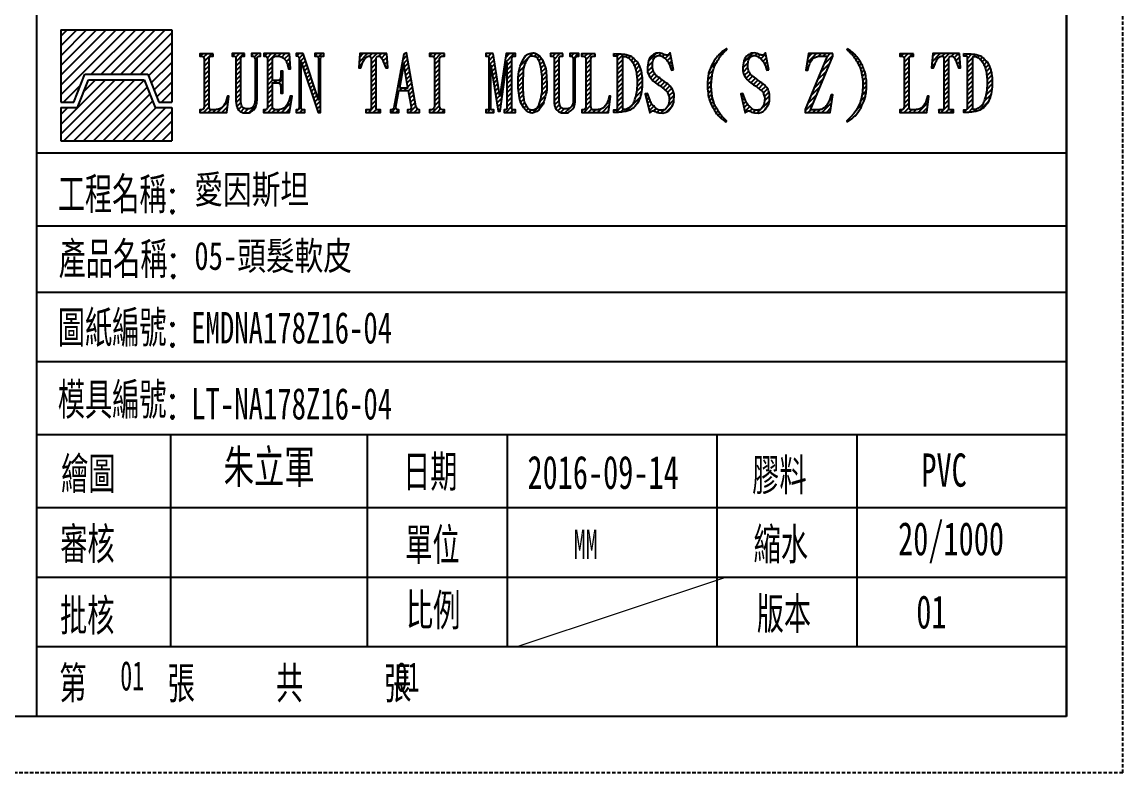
# Model space of a CAD drawing. Header units: inches. Extents: x 143011 to 144494, y -46023 to -44974.
# Drawn here: x 144185.1 to 144494.4, y -46022.8 to -45812 of the extents above; entities that cross this region are included whole.
import ezdxf

# ---------------------------------------------------------------- set-up
doc = ezdxf.new("R2010")
doc.units = ezdxf.units.IN
doc.header["$LTSCALE"] = 2
doc.header["$MEASUREMENT"] = 0
doc.linetypes.add('DASHED', pattern=[0.75, 0.5, -0.25])
doc.layers.get('0').update_dxf_attribs({"linetype": 'CONTINUOUS'})
doc.layers.add('A', color=7, linetype='CONTINUOUS')
doc.layers.add('tg', color=7, linetype='CONTINUOUS')
doc.layers.add('dim', color=3, linetype='CONTINUOUS', lineweight=15)
doc.styles.add('ROMANC', font='romanc', dxfattribs={"width": 0.6, "height": 1})
doc.styles.add('ROMANS', font='ROMANS.shx', dxfattribs={"height": 5, "bigfont": 'chineset.shx'})
doc.styles.get("Standard").update_dxf_attribs({"font": 'txt.shx', "width": 0.67})

# ---------------------------------------------------------------- blocks, each defined once
blk = doc.blocks.new('*X1')
at = {"color": 0}
for p, q in [((-246.878, -247.762), (-241.98, -242.864)), ((-246.878, -246.878), (-242.864, -242.864)), ((-246.596, -248.364), (-241.096, -242.864)), ((-245.713, -248.364), (-240.213, -242.864)), ((-244.829, -248.364), (-239.364, -242.899)), ((-244.798, -243.914), (-243.748, -242.864)), ((-243.945, -248.364), (-239.111, -243.531)), ((-243.061, -248.364), (-238.859, -244.162)), ((-242.177, -248.364), (-238.606, -244.793)), ((-246.878, -245.994), (-246.248, -245.364)), ((-241.293, -248.364), (-238.293, -245.364)), ((-240.409, -248.364), (-237.409, -245.364)), ((-239.525, -248.364), (-236.878, -245.717)), ((-238.641, -248.364), (-236.878, -246.6)), ((-237.758, -248.364), (-236.878, -247.484))]:
    blk.add_line(p, q, dxfattribs=at)
blk = doc.blocks.new('*X0')
at = {"color": 0}
for p, q in [((-246.878, -244.226), (-241.016, -238.364)), ((-246.878, -243.342), (-241.9, -238.364)), ((-246.878, -242.458), (-242.784, -238.364)), ((-246.878, -241.574), (-243.668, -238.364)), ((-246.878, -240.691), (-244.551, -238.364)), ((-246.878, -239.807), (-245.435, -238.364)), ((-246.878, -238.923), (-246.319, -238.364)), ((-244.132, -242.364), (-240.132, -238.364)), ((-243.248, -242.364), (-239.248, -238.364)), ((-242.364, -242.364), (-238.364, -238.364)), ((-241.48, -242.364), (-237.48, -238.364)), ((-240.596, -242.364), (-236.878, -238.646)), ((-239.713, -242.364), (-236.878, -239.529)), ((-238.979, -242.515), (-236.878, -240.413)), ((-238.727, -243.146), (-236.878, -241.297)), ((-238.474, -243.777), (-236.878, -242.181)), ((-246.632, -244.864), (-245.106, -243.338)), ((-238.221, -244.409), (-236.878, -243.065)), ((-245.748, -244.864), (-245.695, -244.811)), ((-237.793, -244.864), (-236.878, -243.949)), ((-236.909, -244.864), (-236.878, -244.833))]:
    blk.add_line(p, q, dxfattribs=at)
blk = doc.blocks.new('20051210.083501')
at = {"layer": 'A'}
for p, q in [((0, 0), (0, -12.46)), ((0, 0), (19.17, 0)), ((19.17, 0), (19.17, -12.46)), ((2.23, -12.46), (4.14, -7.67)), ((2.87, -13.42), (4.79, -8.62)), ((4.14, -7.67), (15.02, -7.67)), ((4.79, -8.62), (14.37, -8.62)), ((14.37, -8.62), (16.29, -13.42)), ((15.02, -7.67), (16.94, -12.46)), ((0, -12.46), (2.23, -12.46)), ((16.94, -12.46), (19.17, -12.46)), ((0, -13.42), (2.87, -13.42)), ((0, -13.42), (0, -19.17)), ((16.29, -13.42), (19.17, -13.42)), ((19.17, -13.42), (19.17, -19.17)), ((0, -19.17), (19.17, -19.17))]:
    blk.add_line(p, q, dxfattribs=at)
at = {"layer": 'A', "xscale": 1.916639999999461, "yscale": 1.916639999999916, "zscale": 1.91664}
for name in ['*X0', '*X1']:
    blk.add_blockref(name, (473.18, 456.86), dxfattribs=at)

msp = doc.modelspace()

# ---------------------------------------------------------------- hatches: boundary and pattern name
h = msp.add_hatch()
h.set_pattern_fill('ANSI31', color=256, scale=0.286471, style=0)
h.set_pattern_definition([(45, (190447.2824, -44170.4747), (-0.643145513, 0.643145513), [])])
h.paths.add_polyline_path([(144449.627, -45837.365), (144449.627, -45836.665), (144450.184, -45836.665, 0.2937019), (144450.616, -45836.387, 0), (144450.616, -45836.387, 0.0611975), (144450.678, -45836.191), (144450.678, -45821.998, 0), (144450.678, -45821.998, 0.1750245), (144450.544, -45821.627, 0.31305), (144450.359, -45821.576), (144449.638, -45821.576), (144449.638, -45820.866), (144450.256, -45820.886, -0.0064973), (144451.605, -45820.948, -0.0499872), (144453.665, -45821.277, -0.1195021), (144454.901, -45821.947, -0.0255552), (144456.168, -45823.214), (144456.734, -45824.192), (144457.208, -45825.49, -0.0652171), (144457.424, -45826.458), (144457.61, -45827.632), (144457.651, -45828.775, -0.0544958), (144457.445, -45831.598, 0), (144457.445, -45831.598, -0.0507965), (144456.806, -45833.791, -0.0994446), (144455.55, -45835.697, 0), (144455.55, -45835.697, -0.0820892), (144454.139, -45836.716, -0.0742962), (144452.995, -45837.087, -0.0098365), (144451.45, -45837.314, -0.0414633), (144450.256, -45837.365)])
h.paths.add_polyline_path([(144452.086, -45822.111), (144452.086, -45836.094, 0.1084649), (144452.161, -45836.434, 0), (144452.161, -45836.434, 0.3983232), (144452.285, -45836.484), (144452.558, -45836.475, 0.0763618), (144453.321, -45836.334, 0), (144453.321, -45836.334, 0.089624), (144454.348, -45835.754, 0), (144454.348, -45835.754, 0.0989952), (144455.16, -45834.752, 0.0470821), (144455.69, -45833.459, 0), (144455.69, -45833.459, 0.0375978), (144456.113, -45831.57, 0), (144456.113, -45831.57, 0.0259589), (144456.262, -45829.971, 0), (144456.262, -45829.971, 0.0205474), (144456.262, -45828.016, 0.0331816), (144456.08, -45826.326, 0), (144456.08, -45826.326, 0.0397704), (144455.715, -45824.917, 0), (144455.715, -45824.917, 0.0390929), (144455.21, -45823.757, 0), (144455.21, -45823.757, 0.0785078), (144454.323, -45822.581, 0), (144454.323, -45822.581, 0.0940735), (144453.263, -45821.885, 0), (144453.263, -45821.885, 0.1004309), (144452.542, -45821.744, 0), (144452.542, -45821.744, 0.0772307), (144452.185, -45821.802), (144452.111, -45821.926)], flags=16)
h.paths.add_polyline_path([(144431.69, -45820.894), (144431.69, -45821.589), (144432.194, -45821.589, -0.4471104), (144432.89, -45822.367), (144432.89, -45835.84, -0.3629609), (144432.194, -45836.672), (144431.717, -45836.672), (144431.717, -45837.368), (144439.272, -45837.368), (144439.817, -45832.826), (144439.463, -45832.826), (144439.19, -45833.795), (144439.19, -45833.795, -0.1151305), (144438.017, -45835.922, -0.1470783), (144437.254, -45836.386, -0.0200187), (144436.122, -45836.631, -0.0920225), (144434.758, -45836.618), (144434.444, -45836.345), (144434.281, -45835.622), (144434.281, -45833.971), (144434.281, -45822.318, -0.1486596), (144434.442, -45821.786, -0.2444346), (144434.827, -45821.575), (144435.487, -45821.575), (144435.487, -45820.894)])
h.paths.add_polyline_path([(144416.83, -45839.754), (144416.973, -45839.998), (144417.244, -45839.829), (144418.171, -45839.192, 0.0700903), (144418.652, -45838.752), (144419.201, -45838.251), (144419.905, -45837.411), (144420.46, -45836.605, 0.0489267), (144420.88, -45835.847, -0.0112917), (144421.564, -45834.357), (144421.835, -45833.544, 0.0452148), (144422.14, -45832.251, 0.0194511), (144422.336, -45830.334, 0.0381497), (144422.316, -45828.777, 0.0187929), (144422.106, -45827.131, 0), (144422.106, -45827.131, 0.0471864), (144421.618, -45825.289, 0.0282667), (144421.016, -45823.901, 0), (144421.016, -45823.901, 0.0441271), (144420.135, -45822.479, 0.0213392), (144419.045, -45821.144, 0.0597799), (144417.826, -45820.068, 0.0000522), (144416.977, -45819.482), (144416.833, -45819.742), (144417.072, -45819.961, -0.0146115), (144417.709, -45820.581, -0.0089534), (144418.26, -45821.171, 0), (144418.26, -45821.171, -0.0238855), (144418.784, -45821.812, 0), (144418.784, -45821.812, -0.0123206), (144419.347, -45822.612, -0.0281505), (144419.937, -45823.613, -0.0165965), (144420.512, -45824.825, -0.0665241), (144420.923, -45826.273, 0.0184753), (144421.09, -45827.185, 0), (144421.09, -45827.185, -0.0507901), (144421.168, -45827.849), (144421.253, -45828.648), (144421.253, -45828.648, -0.0444565), (144421.28, -45830.226, -0.0008859), (144421.165, -45831.79, -0.0557862), (144420.819, -45833.619, 0.0089738), (144420.548, -45834.56), (144420.169, -45835.434), (144419.316, -45836.89), (144418.781, -45837.655), (144417.846, -45838.752)])
h.paths.add_polyline_path([(144440.58, -45824.895), (144440.934, -45820.877), (144448.468, -45820.877), (144448.765, -45824.884), (144448.206, -45824.884), (144447.486, -45823.046, 0.0956872), (144446.916, -45822.03, 0.0984077), (144446.413, -45821.63, 0.2621702), (144445.797, -45821.653, 0), (144445.797, -45821.653, 0.2609355), (144445.477, -45822.224, 0), (144445.477, -45822.224), (144445.477, -45836.049, 0), (144445.477, -45836.049, 0.1320932), (144445.546, -45836.437, 0.2912007), (144445.922, -45836.676), (144446.733, -45836.676), (144446.733, -45837.373), (144442.6, -45837.373), (144442.6, -45836.676), (144443.377, -45836.676, 0.1278797), (144443.902, -45836.517, 0.2609355), (144444.062, -45836.231), (144444.062, -45822.292), (144444.004, -45821.904), (144443.788, -45821.676), (144443.536, -45821.596, 0.2119014), (144443.297, -45821.562, 0.1524638), (144442.475, -45822.098, 0.0886389), (144441.561, -45823.719), (144441.15, -45824.895)])
h.paths.add_polyline_path([(144405.108, -45836.555), (144405.108, -45837.356), (144412.159, -45837.356), (144412.868, -45832.468), (144412.371, -45832.468), (144411.92, -45833.922, -0.078387), (144411.358, -45835.064, -0.0405768), (144410.576, -45836.003), (144410.079, -45836.297, -0.1243815), (144409.02, -45836.61, 0.0324642), (144408.496, -45836.665), (144406.636, -45836.665), (144412.859, -45821.57), (144412.859, -45820.852), (144405.992, -45820.852), (144405.311, -45825.5), (144405.799, -45825.5), (144406.13, -45824.405, -0.0647548), (144406.839, -45822.831, -0.1575087), (144407.962, -45821.874, -0.0914417), (144409.25, -45821.597, 0.0106211), (144409.803, -45821.57), (144411.312, -45821.57)])
h.paths.add_polyline_path([(144377.654, -45829.465, 0.0315123), (144377.818, -45832.009, 0), (144377.818, -45832.009, 0.0402062), (144378.228, -45833.956, 0.0623728), (144379.014, -45835.751, -0.0031537), (144379.882, -45837.228, 0.0650154), (144380.656, -45838.237, 0), (144380.656, -45838.237, 0.0004545), (144381.294, -45838.875, 0.066774), (144382.5, -45839.794, 0), (144382.5, -45839.794, -0.0041036), (144382.83, -45839.986), (144382.968, -45839.746), (144382.681, -45839.465), (144381.953, -45838.705, -0.043122), (144381.097, -45837.642, 0), (144381.097, -45837.642, -0.0144025), (144380.38, -45836.505, 0), (144380.38, -45836.505, -0.0174648), (144379.673, -45835.208, -0.0539346), (144379.402, -45834.48, 0), (144379.402, -45834.48, 0.031882), (144379.237, -45833.97), (144379.019, -45832.992), (144379.019, -45832.992, -0.0371427), (144378.844, -45831.791, 0.0047038), (144378.738, -45830.468, -0.0465851), (144378.743, -45828.97, -0.0007597), (144378.881, -45827.567, -0.0351514), (144379.158, -45825.956, 0), (144379.158, -45825.956, -0.0239146), (144379.54, -45824.665, -0.0614674), (144380.173, -45823.384, 0), (144380.173, -45823.384, 0.0140719), (144380.842, -45822.3, -0.068346), (144381.815, -45821.052, 0), (144381.815, -45821.052, 0.0243719), (144382.383, -45820.44, -0.0490829), (144382.989, -45819.851, 0), (144382.989, -45819.851, 0.0301326), (144383.11, -45819.742), (144382.968, -45819.479), (144382.469, -45819.813, 0.0494384), (144381.195, -45820.864, 0), (144381.195, -45820.864, 0.0177696), (144380.242, -45821.893, 0.042056), (144379.539, -45822.863, 0.0470099), (144378.205, -45825.63, 0.0754491), (144377.888, -45827.154), (144377.771, -45827.916, 0.0385372), (144377.654, -45829.465)])
h.paths.add_polyline_path([(144386.994, -45832.141), (144388.253, -45837.527), (144388.516, -45837.265, -0.1357493), (144389.04, -45836.968, 0), (144389.04, -45836.968, -0.2278345), (144389.722, -45837.108, 0.135743), (144390.422, -45837.388, 0), (144390.422, -45837.388, -0.0672556), (144390.912, -45837.51), (144391.943, -45837.545), (144392.608, -45837.405, 0.1526658), (144393.482, -45836.915, 0.0586811), (144394.706, -45835.272, 0), (144394.706, -45835.272, 0.1413241), (144395.056, -45833.855), (144395.109, -45832.823), (144395.109, -45832.823, 0.0934362), (144394.951, -45831.669, 0), (144394.951, -45831.669, 0.0736867), (144394.287, -45830.358, 0), (144394.287, -45830.358, 0.101128), (144392.888, -45829.046, -0.036431), (144391.698, -45828.189, 0.0378749), (144390.404, -45827.262, 0), (144390.404, -45827.262, -0.105904), (144389.775, -45826.668, -0.0243212), (144389.32, -45825.933, -0.0885428), (144389.075, -45825.216, -0.0445383), (144389.005, -45824.115, 0), (144389.005, -45824.115, -0.0555732), (144389.198, -45822.716, -0.153171), (144389.757, -45821.806, 0), (144389.757, -45821.806, -0.1349704), (144390.597, -45821.404, 0), (144390.597, -45821.404, -0.1850459), (144391.611, -45821.596, 0.0194675), (144392.415, -45822.051), (144393.028, -45822.716, -0.0923633), (144393.675, -45823.747, 0), (144393.675, -45823.747, -0.0080312), (144394.339, -45825.514), (144394.899, -45825.391), (144393.937, -45820.687), (144393.692, -45820.984, -0.2747762), (144392.818, -45821.299, -0.0854284), (144392.031, -45821.002, 0.1752427), (144390.439, -45820.705, 0), (144390.439, -45820.705, 0.1106125), (144389.005, -45821.282, 0), (144389.005, -45821.282, 0.1819994), (144387.886, -45822.89, 0.0535258), (144387.571, -45825.111, 0.1300031), (144387.991, -45826.948, 0), (144387.991, -45826.948, 0.0775644), (144389.145, -45828.504, 0), (144389.145, -45828.504, 0.0682662), (144390.597, -45829.588, -0.0563125), (144391.926, -45830.532, 0.0033658), (144392.975, -45831.459, 0), (144392.975, -45831.459, -0.1932925), (144393.395, -45832.281), (144393.605, -45832.771, -0.1577109), (144393.71, -45833.908), (144393.622, -45834.904), (144393.29, -45835.639), (144392.73, -45836.391, -0.2441194), (144392.118, -45836.688), (144391.768, -45836.793), (144391.261, -45836.758, -0.1667011), (144390.142, -45836.286, -0.0146364), (144389.128, -45835.324, 0), (144389.128, -45835.324, -0.1187079), (144388.341, -45834.03), (144387.606, -45832.036)])
h.paths.add_polyline_path([(144351.331, -45836.665), (144351.331, -45837.365), (144351.959, -45837.365, 0.0414633), (144353.154, -45837.314, 0.0098365), (144354.699, -45837.087, 0.0742962), (144355.842, -45836.716, 0.0820892), (144357.253, -45835.697, 0.0994446), (144358.51, -45833.791, 0.0507965), (144359.149, -45831.598, 0.0544958), (144359.355, -45828.775), (144359.313, -45827.632), (144359.128, -45826.458, 0.0652171), (144358.912, -45825.49), (144358.438, -45824.192), (144357.871, -45823.214, 0.0255552), (144356.604, -45821.947, 0.1195021), (144355.369, -45821.277, 0.0499872), (144353.309, -45820.948, 0.0064973), (144351.959, -45820.886), (144351.341, -45820.866), (144351.341, -45821.576), (144352.062, -45821.576, -0.31305), (144352.248, -45821.627, -0.1750245), (144352.382, -45821.998), (144352.382, -45836.191, -0.0611975), (144352.32, -45836.387, -0.2937019), (144351.887, -45836.665)])
h.paths.add_polyline_path([(144342.317, -45820.894), (144342.317, -45821.589), (144342.821, -45821.589, -0.4471104), (144343.517, -45822.367), (144343.517, -45835.84, -0.3629609), (144342.821, -45836.672), (144342.344, -45836.672), (144342.344, -45837.368), (144349.899, -45837.368), (144350.445, -45832.826), (144350.09, -45832.826), (144349.817, -45833.795, -0.1151305), (144348.644, -45835.922, -0.1470783), (144347.881, -45836.386, 0), (144347.881, -45836.386, -0.0200187), (144346.749, -45836.631, -0.0920225), (144345.385, -45836.618), (144345.072, -45836.345), (144344.908, -45835.622), (144344.908, -45833.971), (144344.908, -45822.318, 0), (144344.908, -45822.318, -0.1486596), (144345.07, -45821.786, -0.2444346), (144345.455, -45821.575), (144346.115, -45821.575), (144346.115, -45820.894)])
h.paths.add_polyline_path([(144353.79, -45822.111), (144353.79, -45836.094, 0.1084649), (144353.864, -45836.434, 0.3983232), (144353.989, -45836.484), (144354.262, -45836.475, 0.0763618), (144355.024, -45836.334, 0), (144355.024, -45836.334, 0.089624), (144356.052, -45835.754, 0), (144356.052, -45835.754, 0.0989952), (144356.863, -45834.752, 0.0470821), (144357.394, -45833.459, 0.0375978), (144357.816, -45831.57, 0), (144357.816, -45831.57, 0.0259589), (144357.965, -45829.971, 0), (144357.965, -45829.971, 0.0205474), (144357.965, -45828.016, 0.0331816), (144357.783, -45826.326, 0), (144357.783, -45826.326, 0.0397704), (144357.419, -45824.917, 0), (144357.419, -45824.917, 0.0390929), (144356.913, -45823.757, 0.0785078), (144356.027, -45822.581, 0.0940735), (144354.966, -45821.885, 0.1004309), (144354.245, -45821.744, 0), (144354.245, -45821.744, 0.0772307), (144353.889, -45821.802), (144353.815, -45821.926)], flags=16)
h.paths.add_polyline_path([(144324.446, -45829.753), (144324.518, -45830.525), (144324.663, -45831.876), (144324.88, -45833.251), (144324.88, -45833.251, 0.1114199), (144325.507, -45835.157, 0.0496859), (144326.834, -45836.943, 0.186465), (144327.944, -45837.498), (144328.451, -45837.546, 0.0375207), (144329.464, -45837.256, 0.1534797), (144330.526, -45836.436), (144331.467, -45835.085, 0.0128615), (144332.287, -45832.262, 0.0754903), (144332.552, -45829.777, 0.0019683), (144332.383, -45826.279, 0), (144332.383, -45826.279, 0.0822677), (144331.901, -45824.083), (144331.322, -45822.635), (144330.55, -45821.55), (144329.585, -45820.898, 0.2029711), (144328.692, -45820.681, 0.019715), (144327.51, -45820.922, 0), (144327.51, -45820.922, 0.1971419), (144326.352, -45821.767, 0.0532198), (144325.097, -45824.397, 0), (144325.097, -45824.397, 0.0768728), (144324.518, -45827.485)])
h.paths.add_polyline_path([(144315.38, -45837.365), (144315.38, -45836.669), (144315.797, -45836.669, 0.2763778), (144316.133, -45836.476, 0.1282881), (144316.245, -45836.047), (144316.245, -45822.189, -0.0488454), (144316.226, -45821.928, 0.2004412), (144316.152, -45821.735, 0.2042261), (144315.772, -45821.574), (144315.387, -45821.574), (144315.387, -45820.871), (144317.476, -45820.871), (144319.367, -45832.816), (144321.109, -45820.862), (144323.708, -45820.862), (144323.708, -45821.558), (144323.111, -45821.558, 0.2754595), (144322.726, -45822.205), (144322.726, -45836.087, 0.1661539), (144322.8, -45836.485, 0.2703491), (144323.099, -45836.659), (144323.696, -45836.659), (144323.696, -45837.356), (144320.549, -45837.356), (144320.549, -45836.659), (144320.76, -45836.659), (144320.947, -45836.647), (144321.146, -45836.585, 0.1813346), (144321.333, -45836.087), (144321.333, -45823.349), (144319.454, -45837.008), (144318.882, -45837.008), (144316.786, -45824.142), (144316.786, -45836.034, -0.0731766), (144316.805, -45836.252, 0.1778629), (144316.879, -45836.501, 0.236068), (144317.228, -45836.675), (144317.613, -45836.675), (144317.613, -45837.365)])
h.paths.add_polyline_path([(144325.861, -45828.663, 0.0107728), (144325.923, -45831.099, 0), (144325.923, -45831.099, 0.0226526), (144326.168, -45833.761, 0.0660072), (144326.496, -45834.949, 0), (144326.496, -45834.949, 0.0545447), (144327.172, -45836.157, 0), (144327.172, -45836.157, 0.2164164), (144328.196, -45836.751, 0), (144328.196, -45836.751, 0.1433054), (144329.179, -45836.567, 0), (144329.179, -45836.567, 0.1933289), (144330.182, -45835.42, 0), (144330.182, -45835.42, 0.0342724), (144330.858, -45832.963, 0), (144330.858, -45832.963, 0.0520414), (144331.165, -45829.768), (144331.144, -45827.25), (144330.796, -45824.588), (144330.346, -45822.991, -0.0180621), (144329.793, -45822.028, 0.2109706), (144329.301, -45821.639, 0), (144329.301, -45821.639, 0.0423726), (144328.462, -45821.496, 0.2013091), (144327.766, -45821.721, 0.0679648), (144327.131, -45822.438, 0.0561857), (144326.496, -45823.666, 0), (144326.496, -45823.666, 0.0807476), (144325.964, -45826.246), (144325.861, -45828.663)], flags=16)
h.paths.add_polyline_path([(144333.536, -45820.872), (144333.536, -45821.581), (144333.996, -45821.581, -0.4453624), (144334.588, -45822.238, 0), (144334.588, -45822.238), (144334.588, -45834.225, 0.1272962), (144335.179, -45836.511, 0.0960143), (144335.369, -45836.738, -0.0247325), (144335.793, -45837.117), (144336.407, -45837.402, 0.1076234), (144336.896, -45837.512), (144337.802, -45837.526, 0.1445312), (144338.854, -45837.234, 0.0767167), (144339.803, -45836.416, 0.1475227), (144340.38, -45835.101, 0), (144340.38, -45835.101, -0.0034333), (144340.526, -45833.962), (144340.526, -45822.282, -0.3258682), (144341.038, -45821.581), (144341.505, -45821.581), (144341.505, -45820.879), (144338.985, -45820.879), (144338.985, -45821.581), (144339.38, -45821.581, -0.2211811), (144339.694, -45821.727, 0), (144339.694, -45821.727, -0.1386424), (144339.935, -45822.26, 0), (144339.935, -45822.26, -0.0291948), (144339.964, -45822.581), (144339.964, -45833.903, -0.096528), (144339.686, -45835.328, -0.1769594), (144338.927, -45836.168, 0), (144338.927, -45836.168, -0.0838676), (144338.35, -45836.358, -0.0420431), (144337.583, -45836.409, -0.1259814), (144336.918, -45836.226, 0), (144336.918, -45836.226, -0.0862317), (144336.37, -45835.773, 0), (144336.37, -45835.773, -0.130353), (144336.18, -45835.379), (144336.056, -45834.992), (144335.983, -45834.247), (144335.983, -45822.165, -0.403205), (144336.553, -45821.573), (144337.042, -45821.573), (144337.042, -45820.872)])
h.paths.add_polyline_path([(144288.626, -45836.631), (144288.626, -45837.369), (144291.02, -45837.369), (144291.02, -45836.667), (144290.804, -45836.667, -0.2793781), (144290.21, -45836.307, 0), (144290.21, -45836.307, -0.1828166), (144290.156, -45835.857, 0), (144290.156, -45835.857), (144290.984, -45831.197), (144293.629, -45831.197), (144294.403, -45835.857, -0.117222), (144294.367, -45836.379), (144294.187, -45836.577), (144293.719, -45836.649), (144293.431, -45836.649), (144293.431, -45837.369), (144296.778, -45837.369), (144296.778, -45836.631), (144296.616, -45836.631, -0.3099246), (144295.986, -45836.199, 0.0340023), (144295.734, -45835.659), (144293.125, -45820.67), (144292.351, -45821.071), (144289.562, -45836.127, -0.1981024), (144289.364, -45836.433, 0), (144289.364, -45836.433, -0.0880206), (144288.932, -45836.631)])
h.paths.add_polyline_path([(144291.121, -45830.468), (144292.34, -45823.704), (144293.514, -45830.468)], flags=16)
h.paths.add_polyline_path([(144299.603, -45820.883), (144299.603, -45821.58), (144300.005, -45821.58, -0.1151205), (144300.809, -45821.768), (144300.916, -45821.969), (144300.997, -45822.371), (144300.997, -45835.65, -0.165023), (144300.742, -45836.4, -0.196744), (144300.421, -45836.588, 0.0151159), (144299.952, -45836.668), (144299.603, -45836.668), (144299.603, -45837.378), (144303.811, -45837.378), (144303.811, -45836.655), (144303.436, -45836.655, -0.1510207), (144302.699, -45836.427, -0.2299796), (144302.538, -45836.146), (144302.417, -45835.744, -0.1303355), (144302.404, -45835.328), (144302.404, -45822.518, -0.23248), (144302.792, -45821.727, -0.2001016), (144303.342, -45821.58), (144303.786, -45821.58), (144303.786, -45820.883)])
h.paths.add_polyline_path([(144262.121, -45820.872), (144262.121, -45821.483), (144262.231, -45821.483, -0.296966), (144262.859, -45821.893, 0), (144262.859, -45821.893, -0.1129405), (144262.963, -45822.429), (144262.963, -45835.998, 0), (144262.963, -45835.998, -0.139346), (144262.807, -45836.545, 0), (144262.807, -45836.545, -0.2178389), (144262.686, -45836.626, 0.0242396), (144262.467, -45836.672), (144262.121, -45836.672), (144262.121, -45837.364), (144264.56, -45837.364), (144264.56, -45836.666), (144263.983, -45836.666, -0.3152222), (144263.58, -45836.384, -0.090974), (144263.522, -45836.044), (144263.522, -45823.161), (144268.329, -45837.364), (144268.963, -45837.364), (144268.963, -45822.296, -0.1765617), (144269.188, -45821.679, 0), (144269.188, -45821.679, -0.2069332), (144269.35, -45821.599, 0), (144269.35, -45821.599, 0.0522334), (144269.528, -45821.57), (144269.943, -45821.57), (144269.943, -45820.878), (144267.424, -45820.878), (144267.424, -45821.564), (144267.828, -45821.564, -0.1748169), (144268.179, -45821.691, 0), (144268.179, -45821.691, -0.196301), (144268.358, -45822.025, 0.0208197), (144268.399, -45822.302), (144268.399, -45833.865), (144264.15, -45820.872)])
h.paths.add_polyline_path([(144279.705, -45824.895), (144280.059, -45820.877), (144287.594, -45820.877), (144287.89, -45824.884), (144287.331, -45824.884), (144286.612, -45823.046, 0.0956872), (144286.041, -45822.03, 0.0984077), (144285.539, -45821.63, 0.2621702), (144284.922, -45821.653, 0), (144284.922, -45821.653, 0.2609355), (144284.603, -45822.224), (144284.603, -45836.049, 0.1320932), (144284.671, -45836.437, 0), (144284.671, -45836.437, 0.2912007), (144285.048, -45836.676), (144285.858, -45836.676), (144285.858, -45837.373), (144281.726, -45837.373), (144281.726, -45836.676), (144282.502, -45836.676, 0.1278797), (144283.027, -45836.517, 0), (144283.027, -45836.517, 0.2609355), (144283.187, -45836.231), (144283.187, -45822.292), (144283.13, -45821.904), (144282.913, -45821.676), (144282.662, -45821.596, 0.2119014), (144282.422, -45821.562, 0.1524638), (144281.6, -45822.098, 0.0886389), (144280.687, -45823.719), (144280.276, -45824.895)])
h.paths.add_polyline_path([(144360.192, -45832.141), (144361.451, -45837.527), (144361.713, -45837.265, -0.1357493), (144362.238, -45836.968, 0), (144362.238, -45836.968, -0.2278345), (144362.92, -45837.108, 0.135743), (144363.619, -45837.388, -0.0672556), (144364.109, -45837.51), (144365.141, -45837.545), (144365.805, -45837.405, 0.1526658), (144366.68, -45836.915, 0.0586811), (144367.904, -45835.272, 0), (144367.904, -45835.272, 0.1413241), (144368.253, -45833.855), (144368.306, -45832.823, 0.0934362), (144368.148, -45831.669, 0.0736867), (144367.484, -45830.358, 0), (144367.484, -45830.358, 0.101128), (144366.085, -45829.046, -0.036431), (144364.896, -45828.189, 0.0378749), (144363.602, -45827.262, -0.105904), (144362.972, -45826.668, 0), (144362.972, -45826.668, -0.0243212), (144362.518, -45825.933, -0.0885428), (144362.273, -45825.216, -0.0445383), (144362.203, -45824.115, 0), (144362.203, -45824.115, -0.0555732), (144362.395, -45822.716, 0), (144362.395, -45822.716, -0.153171), (144362.955, -45821.806, 0), (144362.955, -45821.806, -0.1349704), (144363.794, -45821.404, -0.1850459), (144364.808, -45821.596, 0.0194675), (144365.613, -45822.051), (144366.225, -45822.716, -0.0923633), (144366.872, -45823.747, -0.0080312), (144367.536, -45825.514), (144368.096, -45825.391), (144367.134, -45820.687), (144366.889, -45820.984, -0.2747762), (144366.015, -45821.299, -0.0854284), (144365.228, -45821.002, 0.1752427), (144363.637, -45820.705, 0.1106125), (144362.203, -45821.282, 0), (144362.203, -45821.282, 0.1819994), (144361.084, -45822.89, 0.0535258), (144360.769, -45825.111, 0.1300031), (144361.188, -45826.948, 0), (144361.188, -45826.948, 0.0775644), (144362.343, -45828.504, 0), (144362.343, -45828.504, 0.0682662), (144363.794, -45829.588, -0.0563125), (144365.123, -45830.532, 0.0033658), (144366.172, -45831.459, 0), (144366.172, -45831.459, -0.1932925), (144366.592, -45832.281), (144366.802, -45832.771, -0.1577109), (144366.907, -45833.908), (144366.819, -45834.904), (144366.487, -45835.639), (144365.928, -45836.391, -0.2441194), (144365.316, -45836.688), (144364.966, -45836.793), (144364.459, -45836.758, -0.1667011), (144363.339, -45836.286, -0.0146364), (144362.325, -45835.324, 0), (144362.325, -45835.324, -0.1187079), (144361.538, -45834.03), (144360.804, -45832.036)])
h.paths.add_polyline_path([(144244.165, -45820.872), (144244.165, -45821.581), (144244.626, -45821.581, -0.4453624), (144245.217, -45822.238), (144245.217, -45834.225, 0.1272962), (144245.809, -45836.511, 0), (144245.809, -45836.511, 0.0960143), (144245.999, -45836.738, -0.0247325), (144246.423, -45837.117), (144247.036, -45837.402, 0.1076234), (144247.526, -45837.512), (144248.431, -45837.526), (144248.431, -45837.526, 0.1445312), (144249.483, -45837.234, 0.0767167), (144250.433, -45836.416, 0), (144250.433, -45836.416, 0.1475227), (144251.01, -45835.101, -0.0034333), (144251.156, -45833.962), (144251.156, -45822.282, -0.3258682), (144251.667, -45821.581), (144252.135, -45821.581), (144252.135, -45820.879), (144249.615, -45820.879), (144249.615, -45821.581), (144250.009, -45821.581, -0.2211811), (144250.323, -45821.727, 0), (144250.323, -45821.727, -0.1386424), (144250.564, -45822.26, 0), (144250.564, -45822.26, -0.0291948), (144250.593, -45822.581), (144250.593, -45833.903, -0.096528), (144250.316, -45835.328, -0.1769594), (144249.556, -45836.168, 0), (144249.556, -45836.168, -0.0838676), (144248.979, -45836.358, 0), (144248.979, -45836.358, -0.0420431), (144248.212, -45836.409, -0.1259814), (144247.547, -45836.226, 0), (144247.547, -45836.226, -0.0862317), (144247, -45835.773, 0), (144247, -45835.773, -0.130353), (144246.81, -45835.379), (144246.686, -45834.992), (144246.612, -45834.247), (144246.612, -45822.165, -0.403205), (144247.182, -45821.573), (144247.672, -45821.573), (144247.672, -45820.872)])
h.paths.add_polyline_path([(144235.069, -45820.894), (144235.069, -45821.589), (144235.573, -45821.589, -0.4471104), (144236.269, -45822.367, 0), (144236.269, -45822.367), (144236.269, -45835.84, -0.3629609), (144235.573, -45836.672), (144235.096, -45836.672), (144235.096, -45837.368), (144242.651, -45837.368), (144243.196, -45832.826), (144242.842, -45832.826), (144242.569, -45833.795, -0.1151305), (144241.396, -45835.922, 0), (144241.396, -45835.922, -0.1470783), (144240.633, -45836.386, -0.0200187), (144239.501, -45836.631, 0), (144239.501, -45836.631, -0.0920225), (144238.137, -45836.618), (144237.823, -45836.345), (144237.66, -45835.622), (144237.66, -45833.971), (144237.66, -45822.318, -0.1486596), (144237.821, -45821.786, -0.2444346), (144238.206, -45821.575), (144238.867, -45821.575), (144238.867, -45820.894)])
h.paths.add_polyline_path([(144252.962, -45836.669), (144252.962, -45837.363), (144260.312, -45837.363), (144261.018, -45832.814), (144260.492, -45832.814), (144260.18, -45833.928, -0.0700144), (144259.678, -45835.077, 0), (144259.678, -45835.077, -0.0973563), (144258.648, -45836.19, -0.1183441), (144257.93, -45836.489, 0.0157214), (144257.248, -45836.621, -0.1268605), (144256.062, -45836.585, 0), (144256.062, -45836.585, -0.306736), (144255.536, -45835.951, 0.0118619), (144255.476, -45835.46), (144255.476, -45829.079), (144257.08, -45829.079, -0.4453624), (144257.726, -45829.798), (144257.81, -45830.253), (144257.834, -45830.684), (144257.834, -45831.94), (144258.421, -45831.94), (144258.421, -45825.776), (144257.834, -45825.776), (144257.834, -45827.212, -0.145032), (144257.547, -45828.182, 0), (144257.547, -45828.182, -0.2828165), (144257.068, -45828.409), (144255.476, -45828.409), (144255.476, -45822.364, -0.3574663), (144256.074, -45821.634, -0.0655863), (144256.972, -45821.574, 0), (144256.972, -45821.574, -0.104851), (144258.253, -45821.933, 0), (144258.253, -45821.933, -0.1044537), (144259.079, -45822.615, 0), (144259.079, -45822.615, -0.127245), (144259.666, -45823.932), (144260.013, -45825.141), (144260.527, -45825.141), (144260.228, -45820.88), (144253.022, -45820.88), (144253.022, -45821.574), (144253.537, -45821.574, -0.3243613), (144254.016, -45821.921, 0), (144254.016, -45821.921, -0.0911807), (144254.075, -45822.364), (144254.075, -45835.699, 0), (144254.075, -45835.699, -0.0812777), (144253.968, -45836.358, 0), (144253.968, -45836.358, -0.2346711), (144253.776, -45836.549, 0.0697377), (144253.537, -45836.669)])

# ---------------------------------------------------------------- linework, layer by layer
for points in [[(144238.867, -45820.894), (144235.069, -45820.894), (144235.069, -45821.589), (144235.573, -45821.589, -0.4471104), (144236.269, -45822.367), (144236.269, -45835.84, -0.3629609), (144235.573, -45836.672), (144235.096, -45836.672), (144235.096, -45837.368), (144242.651, -45837.368), (144243.196, -45832.826), (144242.842, -45832.826), (144242.569, -45833.795, -0.1151305), (144241.396, -45835.922, -0.1470783), (144240.633, -45836.386, -0.0200187), (144239.501, -45836.631, -0.0920225), (144238.137, -45836.618), (144237.823, -45836.345), (144237.66, -45835.622), (144237.66, -45833.971), (144237.66, -45822.318, -0.1486596), (144237.821, -45821.786, -0.2444346), (144238.206, -45821.575), (144238.867, -45821.575)], [(144247.672, -45820.872), (144244.165, -45820.872), (144244.165, -45821.581), (144244.626, -45821.581, -0.4453624), (144245.217, -45822.238), (144245.217, -45834.225, 0.1272962), (144245.809, -45836.511, 0.0960143), (144245.999, -45836.738, -0.0247325), (144246.423, -45837.117), (144247.036, -45837.402, 0.1076234), (144247.526, -45837.512), (144248.431, -45837.526, 0.1445312), (144249.483, -45837.234, 0.0767167), (144250.433, -45836.416, 0.1475227), (144251.01, -45835.101, -0.0034333), (144251.156, -45833.962), (144251.156, -45822.282, -0.3258682), (144251.667, -45821.581), (144252.135, -45821.581), (144252.135, -45820.879), (144249.615, -45820.879), (144249.615, -45821.581), (144250.009, -45821.581, -0.2211811), (144250.323, -45821.727, -0.1386424), (144250.564, -45822.26, -0.0291948), (144250.593, -45822.581), (144250.593, -45833.903, -0.096528), (144250.316, -45835.328, -0.1769594), (144249.556, -45836.168, -0.0838676), (144248.979, -45836.358, -0.0420431), (144248.212, -45836.409, -0.1259814), (144247.547, -45836.226, -0.0862317), (144247, -45835.773, -0.130353), (144246.81, -45835.379), (144246.686, -45834.992), (144246.612, -45834.247), (144246.612, -45822.165, -0.403205), (144247.182, -45821.573), (144247.672, -45821.573)], [(144287.594, -45820.877), (144280.059, -45820.877), (144279.705, -45824.895), (144280.276, -45824.895), (144280.687, -45823.719, -0.0886389), (144281.6, -45822.098, -0.1524638), (144282.422, -45821.562, -0.2119014), (144282.662, -45821.596), (144282.913, -45821.676), (144283.13, -45821.904), (144283.187, -45822.292), (144283.187, -45836.231, -0.2609355), (144283.027, -45836.517, -0.1278797), (144282.502, -45836.676), (144281.726, -45836.676), (144281.726, -45837.373), (144285.858, -45837.373), (144285.858, -45836.676), (144285.048, -45836.676, -0.2912007), (144284.671, -45836.437, -0.1320932), (144284.603, -45836.049), (144284.603, -45822.224, -0.2609355), (144284.922, -45821.653, -0.2621702), (144285.539, -45821.63, -0.0984077), (144286.041, -45822.03, -0.0956872), (144286.612, -45823.046), (144287.331, -45824.884), (144287.89, -45824.884)], [(144292.351, -45821.071), (144289.562, -45836.127, -0.1981024), (144289.364, -45836.433, -0.0880206), (144288.932, -45836.631), (144288.626, -45836.631), (144288.626, -45837.369), (144291.02, -45837.369), (144291.02, -45836.667), (144290.804, -45836.667, -0.2793781), (144290.21, -45836.307, -0.1828166), (144290.156, -45835.857), (144290.984, -45831.197), (144293.629, -45831.197), (144294.403, -45835.857, -0.117222), (144294.367, -45836.379), (144294.187, -45836.577), (144293.719, -45836.649), (144293.431, -45836.649), (144293.431, -45837.369), (144296.778, -45837.369), (144296.778, -45836.631), (144296.616, -45836.631, -0.3099246), (144295.986, -45836.199, 0.0340023), (144295.734, -45835.659), (144293.125, -45820.67)], [(144303.786, -45820.883), (144299.603, -45820.883), (144299.603, -45821.58), (144300.005, -45821.58, -0.1151205), (144300.809, -45821.768), (144300.916, -45821.969), (144300.997, -45822.371), (144300.997, -45835.65, -0.165023), (144300.742, -45836.4, -0.196744), (144300.421, -45836.588, 0.0151159), (144299.952, -45836.668), (144299.603, -45836.668), (144299.603, -45837.378), (144303.811, -45837.378), (144303.811, -45836.655), (144303.436, -45836.655, -0.1510207), (144302.699, -45836.427, -0.2299796), (144302.538, -45836.146), (144302.417, -45835.744, -0.1303355), (144302.404, -45835.328), (144302.404, -45822.518, -0.23248), (144302.792, -45821.727, -0.2001016), (144303.342, -45821.58), (144303.786, -45821.58)], [(144317.476, -45820.871), (144315.387, -45820.871), (144315.387, -45821.574), (144315.772, -45821.574, -0.2042261), (144316.152, -45821.735, -0.2004412), (144316.226, -45821.928, 0.0488454), (144316.245, -45822.189), (144316.245, -45836.047, -0.1282881), (144316.133, -45836.476, -0.2763778), (144315.797, -45836.669), (144315.38, -45836.669), (144315.38, -45837.365), (144317.613, -45837.365), (144317.613, -45836.675), (144317.228, -45836.675, -0.236068), (144316.879, -45836.501, -0.1778629), (144316.805, -45836.252, 0.0731766), (144316.786, -45836.034), (144316.786, -45824.142), (144318.882, -45837.008), (144319.454, -45837.008), (144321.333, -45823.349), (144321.333, -45836.087, -0.1813346), (144321.146, -45836.585), (144320.947, -45836.647), (144320.76, -45836.659), (144320.549, -45836.659), (144320.549, -45837.356), (144323.696, -45837.356), (144323.696, -45836.659), (144323.099, -45836.659, -0.2703491), (144322.8, -45836.485, -0.1661539), (144322.726, -45836.087), (144322.726, -45822.205, -0.2754595), (144323.111, -45821.558), (144323.708, -45821.558), (144323.708, -45820.862), (144321.109, -45820.862), (144319.367, -45832.816)], [(144324.446, -45829.753), (144324.518, -45827.485, -0.0768728), (144325.097, -45824.397, -0.0532198), (144326.352, -45821.767, -0.1971419), (144327.51, -45820.922, -0.019715), (144328.692, -45820.681, -0.2029711), (144329.585, -45820.898), (144330.55, -45821.55), (144331.322, -45822.635), (144331.901, -45824.083, -0.0822677), (144332.383, -45826.279, -0.0019683), (144332.552, -45829.777, -0.0754903), (144332.287, -45832.262, -0.0128615), (144331.467, -45835.085), (144330.526, -45836.436, -0.1534797), (144329.464, -45837.256, -0.0375207), (144328.451, -45837.546), (144327.944, -45837.498, -0.186465), (144326.834, -45836.943, -0.0496859), (144325.507, -45835.157, -0.1114199), (144324.88, -45833.251), (144324.663, -45831.876), (144324.518, -45830.525)], [(144325.861, -45828.663), (144325.964, -45826.246, -0.0807476), (144326.496, -45823.666, -0.0561857), (144327.131, -45822.438, -0.0679648), (144327.766, -45821.721, -0.2013091), (144328.462, -45821.496, -0.0423726), (144329.301, -45821.639, -0.2109706), (144329.793, -45822.028, 0.0180621), (144330.346, -45822.991), (144330.796, -45824.588), (144331.144, -45827.25), (144331.165, -45829.768, -0.0520414), (144330.858, -45832.963, -0.0342724), (144330.182, -45835.42, -0.1933289), (144329.179, -45836.567, -0.1433054), (144328.196, -45836.751, -0.2164164), (144327.172, -45836.157, -0.0545447), (144326.496, -45834.949, -0.0660072), (144326.168, -45833.761, -0.0226526), (144325.923, -45831.099, -0.0107728)], [(144337.042, -45820.872), (144333.536, -45820.872), (144333.536, -45821.581), (144333.996, -45821.581, -0.4453624), (144334.588, -45822.238), (144334.588, -45834.225, 0.1272962), (144335.179, -45836.511, 0.0960143), (144335.369, -45836.738, -0.0247325), (144335.793, -45837.117), (144336.407, -45837.402, 0.1076234), (144336.896, -45837.512), (144337.802, -45837.526, 0.1445312), (144338.854, -45837.234, 0.0767167), (144339.803, -45836.416, 0.1475227), (144340.38, -45835.101, -0.0034333), (144340.526, -45833.962), (144340.526, -45822.282, -0.3258682), (144341.038, -45821.581), (144341.505, -45821.581), (144341.505, -45820.879), (144338.985, -45820.879), (144338.985, -45821.581), (144339.38, -45821.581, -0.2211811), (144339.694, -45821.727, -0.1386424), (144339.935, -45822.26, -0.0291948), (144339.964, -45822.581), (144339.964, -45833.903, -0.096528), (144339.686, -45835.328, -0.1769594), (144338.927, -45836.168, -0.0838676), (144338.35, -45836.358, -0.0420431), (144337.583, -45836.409, -0.1259814), (144336.918, -45836.226, -0.0862317), (144336.37, -45835.773, -0.130353), (144336.18, -45835.379), (144336.056, -45834.992), (144335.983, -45834.247), (144335.983, -45822.165, -0.403205), (144336.553, -45821.573), (144337.042, -45821.573)], [(144346.115, -45820.894), (144342.317, -45820.894), (144342.317, -45821.589), (144342.821, -45821.589, -0.4471104), (144343.517, -45822.367), (144343.517, -45835.84, -0.3629609), (144342.821, -45836.672), (144342.344, -45836.672), (144342.344, -45837.368), (144349.899, -45837.368), (144350.445, -45832.826), (144350.09, -45832.826), (144349.817, -45833.795, -0.1151305), (144348.644, -45835.922, -0.1470783), (144347.881, -45836.386, -0.0200187), (144346.749, -45836.631, -0.0920225), (144345.385, -45836.618), (144345.072, -45836.345), (144344.908, -45835.622), (144344.908, -45833.971), (144344.908, -45822.318, -0.1486596), (144345.07, -45821.786, -0.2444346), (144345.455, -45821.575), (144346.115, -45821.575)], [(144351.341, -45820.866), (144351.959, -45820.886, -0.0064973), (144353.309, -45820.948, -0.0499872), (144355.369, -45821.277, -0.1195021), (144356.604, -45821.947, -0.0255552), (144357.871, -45823.214), (144358.438, -45824.192), (144358.912, -45825.49, -0.0652171), (144359.128, -45826.458), (144359.313, -45827.632), (144359.355, -45828.775, -0.0544958), (144359.149, -45831.598, -0.0507965), (144358.51, -45833.791, -0.0994446), (144357.253, -45835.697, -0.0820892), (144355.842, -45836.716, -0.0742962), (144354.699, -45837.087, -0.0098365), (144353.154, -45837.314, -0.0414633), (144351.959, -45837.365), (144351.331, -45837.365), (144351.331, -45836.665), (144351.887, -45836.665, 0.2937019), (144352.32, -45836.387, 0.0611975), (144352.382, -45836.191), (144352.382, -45821.998, 0.1750245), (144352.248, -45821.627, 0.31305), (144352.062, -45821.576), (144351.341, -45821.576)], [(144353.79, -45822.111), (144353.79, -45836.094, 0.1084649), (144353.864, -45836.434, 0.3983232), (144353.989, -45836.484), (144354.262, -45836.475, 0.0763618), (144355.024, -45836.334, 0.089624), (144356.052, -45835.754, 0.0989952), (144356.863, -45834.752, 0.0470821), (144357.394, -45833.459, 0.0375978), (144357.816, -45831.57, 0.0259589), (144357.965, -45829.971, 0.0205474), (144357.965, -45828.016, 0.0331816), (144357.783, -45826.326, 0.0397704), (144357.419, -45824.917, 0.0390929), (144356.913, -45823.757, 0.0785078), (144356.027, -45822.581, 0.0940735), (144354.966, -45821.885, 0.1004309), (144354.245, -45821.744, 0.0772307), (144353.889, -45821.802), (144353.815, -45821.926)], [(144368.096, -45825.391), (144367.134, -45820.687), (144366.889, -45820.984, -0.2747762), (144366.015, -45821.299, -0.0854284), (144365.228, -45821.002, 0.1752427), (144363.637, -45820.705, 0.1106125), (144362.203, -45821.282, 0.1819994), (144361.084, -45822.89, 0.0535258), (144360.769, -45825.111, 0.1300031), (144361.188, -45826.948, 0.0775644), (144362.343, -45828.504, 0.0682662), (144363.794, -45829.588, -0.0563125), (144365.123, -45830.532, 0.0033658), (144366.172, -45831.459, -0.1932925), (144366.592, -45832.281), (144366.802, -45832.771, -0.1577109), (144366.907, -45833.908), (144366.819, -45834.904), (144366.487, -45835.639), (144365.928, -45836.391, -0.2441194), (144365.316, -45836.688), (144364.966, -45836.793), (144364.459, -45836.758, -0.1667011), (144363.339, -45836.286, -0.0146364), (144362.325, -45835.324, -0.1187079), (144361.538, -45834.03), (144360.804, -45832.036), (144360.192, -45832.141), (144361.451, -45837.527), (144361.713, -45837.265, -0.1357493), (144362.238, -45836.968, -0.2278345), (144362.92, -45837.108, 0.135743), (144363.619, -45837.388, -0.0672556), (144364.109, -45837.51), (144365.141, -45837.545), (144365.805, -45837.405, 0.1526658), (144366.68, -45836.915, 0.0586811), (144367.904, -45835.272, 0.1413241), (144368.253, -45833.855), (144368.306, -45832.823, 0.0934362), (144368.148, -45831.669, 0.0736867), (144367.484, -45830.358, 0.101128), (144366.085, -45829.046, -0.036431), (144364.896, -45828.189, 0.0378749), (144363.602, -45827.262, -0.105904), (144362.972, -45826.668, -0.0243212), (144362.518, -45825.933, -0.0885428), (144362.273, -45825.216, -0.0445383), (144362.203, -45824.115, -0.0555732), (144362.395, -45822.716, -0.1531711), (144362.955, -45821.806, -0.1349704), (144363.794, -45821.404, -0.1850459), (144364.808, -45821.596, 0.0194675), (144365.613, -45822.051), (144366.225, -45822.716, -0.0923633), (144366.872, -45823.747, -0.0080312), (144367.536, -45825.514)], [(144383.11, -45819.742), (144382.968, -45819.479), (144382.469, -45819.813, 0.0494384), (144381.195, -45820.864, 0.0177696), (144380.242, -45821.893, 0.042056), (144379.539, -45822.863, 0.0470099), (144378.205, -45825.63, 0.0754491), (144377.888, -45827.154), (144377.771, -45827.916, 0.0385372), (144377.654, -45829.465, 0.0315123), (144377.818, -45832.009, 0.0402062), (144378.228, -45833.956, 0.0623728), (144379.014, -45835.751, -0.0031537), (144379.882, -45837.228, 0.0650154), (144380.656, -45838.237, 0.0004545), (144381.294, -45838.875, 0.066774), (144382.5, -45839.794, -0.0041036), (144382.83, -45839.986), (144382.968, -45839.746), (144382.681, -45839.465), (144381.953, -45838.705, -0.043122), (144381.097, -45837.642, -0.0144025), (144380.38, -45836.505, -0.0174648), (144379.673, -45835.208, -0.0539346), (144379.402, -45834.48, 0.031882), (144379.237, -45833.97), (144379.019, -45832.992, -0.0371427), (144378.844, -45831.791, 0.0047038), (144378.738, -45830.468, -0.0465851), (144378.743, -45828.97, -0.0007597), (144378.881, -45827.567, -0.0351514), (144379.158, -45825.956, -0.0239146), (144379.54, -45824.665, -0.0614674), (144380.173, -45823.384, 0.0140719), (144380.842, -45822.3, -0.068346), (144381.815, -45821.052, 0.0243719), (144382.383, -45820.44, -0.0490829), (144382.989, -45819.851, 0.0301326)], [(144394.899, -45825.391), (144393.937, -45820.687), (144393.692, -45820.984, -0.2747762), (144392.818, -45821.299, -0.0854284), (144392.031, -45821.002, 0.1752427), (144390.439, -45820.705, 0.1106125), (144389.005, -45821.282, 0.1819994), (144387.886, -45822.89, 0.0535258), (144387.571, -45825.111, 0.1300031), (144387.991, -45826.948, 0.0775644), (144389.145, -45828.504, 0.0682662), (144390.597, -45829.588, -0.0563125), (144391.926, -45830.532, 0.0033658), (144392.975, -45831.459, -0.1932925), (144393.395, -45832.281), (144393.605, -45832.771, -0.1577109), (144393.71, -45833.908), (144393.622, -45834.904), (144393.29, -45835.639), (144392.73, -45836.391, -0.2441194), (144392.118, -45836.688), (144391.768, -45836.793), (144391.261, -45836.758, -0.1667011), (144390.142, -45836.286, -0.0146364), (144389.128, -45835.324, -0.1187079), (144388.341, -45834.03), (144387.606, -45832.036), (144386.994, -45832.141), (144388.253, -45837.527), (144388.516, -45837.265, -0.1357493), (144389.04, -45836.968, -0.2278345), (144389.722, -45837.108, 0.135743), (144390.422, -45837.388, -0.0672556), (144390.912, -45837.51), (144391.943, -45837.545), (144392.608, -45837.405, 0.1526658), (144393.482, -45836.915, 0.0586811), (144394.706, -45835.272, 0.1413241), (144395.056, -45833.855), (144395.109, -45832.823, 0.0934362), (144394.951, -45831.669, 0.0736867), (144394.287, -45830.358, 0.101128), (144392.888, -45829.046, -0.036431), (144391.698, -45828.189, 0.0378749), (144390.404, -45827.262, -0.105904), (144389.775, -45826.668, -0.0243212), (144389.32, -45825.933, -0.0885428), (144389.075, -45825.216, -0.0445383), (144389.005, -45824.115, -0.0555732), (144389.198, -45822.716, -0.1531711), (144389.757, -45821.806, -0.1349704), (144390.597, -45821.404, -0.1850459), (144391.611, -45821.596, 0.0194675), (144392.415, -45822.051), (144393.028, -45822.716, -0.0923633), (144393.675, -45823.747, -0.0080312), (144394.339, -45825.514)], [(144412.859, -45820.852), (144405.992, -45820.852), (144405.311, -45825.5), (144405.799, -45825.5), (144406.13, -45824.405, -0.0647548), (144406.839, -45822.831, -0.1575087), (144407.962, -45821.874, -0.0914417), (144409.25, -45821.597, 0.0106211), (144409.803, -45821.57), (144411.312, -45821.57), (144405.108, -45836.555), (144405.108, -45837.356), (144412.159, -45837.356), (144412.868, -45832.468), (144412.371, -45832.468), (144411.92, -45833.922, -0.078387), (144411.358, -45835.064, -0.0405768), (144410.576, -45836.003), (144410.079, -45836.297, -0.1243815), (144409.02, -45836.61, 0.0324642), (144408.496, -45836.665), (144406.636, -45836.665), (144412.859, -45821.57)], [(144435.487, -45820.894), (144431.69, -45820.894), (144431.69, -45821.589), (144432.194, -45821.589, -0.4471104), (144432.89, -45822.367), (144432.89, -45835.84, -0.3629609), (144432.194, -45836.672), (144431.717, -45836.672), (144431.717, -45837.368), (144439.272, -45837.368), (144439.817, -45832.826), (144439.463, -45832.826), (144439.19, -45833.795, -0.1151305), (144438.017, -45835.922, -0.1470783), (144437.254, -45836.386, -0.0200187), (144436.122, -45836.631, -0.0920225), (144434.758, -45836.618), (144434.444, -45836.345), (144434.281, -45835.622), (144434.281, -45833.971), (144434.281, -45822.318, -0.1486596), (144434.442, -45821.786, -0.2444346), (144434.827, -45821.575), (144435.487, -45821.575)], [(144448.468, -45820.877), (144440.934, -45820.877), (144440.58, -45824.895), (144441.15, -45824.895), (144441.561, -45823.719, -0.0886389), (144442.475, -45822.098, -0.1524638), (144443.297, -45821.562, -0.2119014), (144443.536, -45821.596), (144443.788, -45821.676), (144444.004, -45821.904), (144444.062, -45822.292), (144444.062, -45836.231, -0.2609355), (144443.902, -45836.517, -0.1278797), (144443.377, -45836.676), (144442.6, -45836.676), (144442.6, -45837.373), (144446.733, -45837.373), (144446.733, -45836.676), (144445.922, -45836.676, -0.2912007), (144445.546, -45836.437, -0.1320932), (144445.477, -45836.049), (144445.477, -45822.224, -0.2609355), (144445.797, -45821.653, -0.2621702), (144446.413, -45821.63, -0.0984077), (144446.916, -45822.03, -0.0956872), (144447.486, -45823.046), (144448.206, -45824.884), (144448.765, -45824.884)], [(144449.638, -45820.866), (144450.256, -45820.886, -0.0064973), (144451.605, -45820.948, -0.0499872), (144453.665, -45821.277, -0.1195021), (144454.901, -45821.947, -0.0255552), (144456.168, -45823.214), (144456.734, -45824.192), (144457.208, -45825.49, -0.0652171), (144457.424, -45826.458), (144457.61, -45827.632), (144457.651, -45828.775, -0.0544958), (144457.445, -45831.598, -0.0507965), (144456.806, -45833.791, -0.0994446), (144455.55, -45835.697, -0.0820892), (144454.139, -45836.716, -0.0742962), (144452.995, -45837.087, -0.0098365), (144451.45, -45837.314, -0.0414633), (144450.256, -45837.365), (144449.627, -45837.365), (144449.627, -45836.665), (144450.184, -45836.665, 0.2937019), (144450.616, -45836.387, 0.0611975), (144450.678, -45836.191), (144450.678, -45821.998, 0.1750245), (144450.544, -45821.627, 0.31305), (144450.359, -45821.576), (144449.638, -45821.576)], [(144452.086, -45822.111), (144452.086, -45836.094, 0.1084649), (144452.161, -45836.434, 0.3983232), (144452.285, -45836.484), (144452.558, -45836.475, 0.0763618), (144453.321, -45836.334, 0.089624), (144454.348, -45835.754, 0.0989952), (144455.16, -45834.752, 0.0470821), (144455.69, -45833.459, 0.0375978), (144456.113, -45831.57, 0.0259589), (144456.262, -45829.971, 0.0205474), (144456.262, -45828.016, 0.0331816), (144456.08, -45826.326, 0.0397704), (144455.715, -45824.917, 0.0390929), (144455.21, -45823.757, 0.0785078), (144454.323, -45822.581, 0.0940735), (144453.263, -45821.885, 0.1004309), (144452.542, -45821.744, 0.0772307), (144452.185, -45821.802), (144452.111, -45821.926)]]:
    msp.add_lwpolyline(points, format="xyb", close=True)
for points in [[(144260.228, -45820.88), (144253.022, -45820.88), (144253.022, -45821.574), (144253.537, -45821.574, -0.3243613), (144254.016, -45821.921, -0.0911807), (144254.075, -45822.364), (144254.075, -45835.699, -0.0812777), (144253.968, -45836.358, -0.2346711), (144253.776, -45836.549, 0.0697377), (144253.537, -45836.669), (144252.962, -45836.669), (144252.962, -45837.363), (144260.312, -45837.363), (144261.018, -45832.814), (144260.492, -45832.814), (144260.18, -45833.928, -0.0700144), (144259.678, -45835.077, -0.0973563), (144258.648, -45836.19, -0.1183441), (144257.93, -45836.489, 0.0157214), (144257.248, -45836.621, -0.1268605), (144256.062, -45836.585, -0.306736), (144255.536, -45835.951, 0.0118619), (144255.476, -45835.46), (144255.476, -45829.079), (144257.08, -45829.079, -0.4453624), (144257.726, -45829.798), (144257.81, -45830.253), (144257.834, -45830.684), (144257.834, -45831.94), (144258.421, -45831.94), (144258.421, -45825.776), (144257.834, -45825.776), (144257.834, -45827.212, -0.145032), (144257.547, -45828.182, -0.2828165), (144257.068, -45828.409), (144255.476, -45828.409), (144255.476, -45822.364, -0.3574663), (144256.074, -45821.634, -0.0655863), (144256.972, -45821.574, -0.104851), (144258.253, -45821.933, -0.1044537), (144259.079, -45822.615, -0.127245), (144259.666, -45823.932), (144260.013, -45825.141), (144260.527, -45825.141), (144260.228, -45820.88)], [(144264.15, -45820.872), (144262.121, -45820.872), (144262.121, -45821.483), (144262.231, -45821.483, -0.296966), (144262.859, -45821.893, -0.1129405), (144262.963, -45822.429), (144262.963, -45835.998, -0.139346), (144262.807, -45836.545, -0.2178389), (144262.686, -45836.626, 0.0242396), (144262.467, -45836.672), (144262.121, -45836.672), (144262.121, -45837.364), (144264.56, -45837.364), (144264.56, -45836.666), (144263.983, -45836.666, -0.3152222), (144263.58, -45836.384, -0.090974), (144263.522, -45836.044), (144263.522, -45823.161), (144268.329, -45837.364), (144268.963, -45837.364), (144268.963, -45822.296, -0.1765617), (144269.188, -45821.679, -0.2069332), (144269.35, -45821.599, 0.0522334), (144269.528, -45821.57), (144269.943, -45821.57), (144269.943, -45820.878), (144267.424, -45820.878), (144267.424, -45821.564), (144267.828, -45821.564, -0.1748169), (144268.179, -45821.691, -0.196301), (144268.358, -45822.025, 0.0208197), (144268.399, -45822.302), (144268.399, -45833.865), (144264.15, -45820.872)], [(144416.977, -45819.482), (144416.833, -45819.742), (144417.072, -45819.961, -0.0146115), (144417.709, -45820.581, -0.0089534), (144418.26, -45821.171, -0.0238855), (144418.784, -45821.812, -0.0123206), (144419.347, -45822.612, -0.0281505), (144419.937, -45823.613, -0.0165965), (144420.512, -45824.825, -0.0665241), (144420.923, -45826.273, 0.0184753), (144421.09, -45827.185, -0.0507901), (144421.168, -45827.849), (144421.253, -45828.648, -0.0444565), (144421.28, -45830.226, -0.0008859), (144421.165, -45831.79, -0.0557862), (144420.819, -45833.619, 0.0089738), (144420.548, -45834.56), (144420.169, -45835.434), (144419.316, -45836.89), (144418.781, -45837.655), (144417.846, -45838.752), (144416.83, -45839.754), (144416.973, -45839.998), (144417.244, -45839.829), (144418.171, -45839.192, 0.0700903), (144418.652, -45838.752), (144419.201, -45838.251), (144419.905, -45837.411), (144420.46, -45836.605, 0.0489267), (144420.88, -45835.847, -0.0112917), (144421.564, -45834.357), (144421.835, -45833.544, 0.0452148), (144422.14, -45832.251, 0.0194511), (144422.336, -45830.334, 0.0381497), (144422.316, -45828.777, 0.0187929), (144422.106, -45827.131, 0.0471864), (144421.618, -45825.289, 0.0282667), (144421.016, -45823.901, 0.0441271), (144420.135, -45822.479, 0.0213392), (144419.045, -45821.144, 0.0597799), (144417.826, -45820.068, 0.0000522), (144416.977, -45819.482)]]:
    msp.add_lwpolyline(points, format="xyb")
msp.add_lwpolyline([(144291.121, -45830.468), (144293.514, -45830.468), (144292.34, -45823.704)], close=True)
at = {"layer": 'A', "linetype": 'DASHED'}
for q in [(144494.356, -44973.601), (143010.961, -46022.831)]:
    msp.add_line((144494.356, -46022.831), q, dxfattribs=at)
at = {"layer": 'A'}
for p, q in [((144478.511, -46006.987), (144478.511, -44989.446)), ((144189.24, -45766.264), (144189.24, -46006.987)), ((144478.511, -45809.801), (144478.511, -46006.987)), ((144478.511, -45848.847), (144189.24, -45848.847)), ((144478.511, -45869.347), (144189.24, -45869.347)), ((144478.511, -45887.894), (144189.24, -45887.894)), ((144478.511, -45907.418), (144189.24, -45907.418)), ((144478.511, -45927.917), (144189.24, -45927.917)), ((144226.803, -45927.917), (144226.803, -45987.463)), ((144282.116, -45927.917), (144282.116, -45987.463)), ((144321.395, -45927.917), (144321.395, -45987.463)), ((144380.314, -45927.917), (144380.314, -45987.463)), ((144419.593, -45927.917), (144419.593, -45987.463)), ((144478.511, -45948.417), (144189.24, -45948.417)), ((144478.511, -45967.94), (144189.24, -45967.94)), ((144478.511, -45987.463), (144189.24, -45987.463)), ((144478.511, -46006.987), (143026.806, -46006.987)), ((144478.511, -46006.987), (144189.24, -46006.987))]:
    msp.add_line(p, q, dxfattribs=at)
at = {"layer": 'dim', "linetype": 'ByBlock'}
msp.add_line((144323.968, -45987.463), (144382.539, -45967.94), dxfattribs=at)

# ---------------------------------------------------------------- block references
at = {"layer": 'A', "xscale": 1.626947741351202, "yscale": 1.626947741338674, "zscale": 1.626947741338382}
msp.add_blockref('20051210.083501', (144196.027, -45814.203), dxfattribs=at)

# ---------------------------------------------------------------- texts
at = {"ltscale": 0.2, "attachment_point": 1}
for s, insert, char_height, width in [('{\\f細明體|b0|i0|c136|p0;\\W0.75;\\C3;愛因斯坦}', (144233.537, -45855.074), 7.87426, 249.98477), ('{\\f細明體|b0|i0|c136|p0;\\W0.75;\\C3;05-頭髮軟皮}', (144233.537, -45873.708), 7.87426, 249.98477), ('{\\f細明體|b0|i0|c136|p0;\\C3;EMDNA178Z16-04}', (144232.665, -45893.407), 8.84102, 287.48249), ('{\\f細明體|b0|i0|c136|p0;\\C3;LT-NA178Z16-04}', (144232.665, -45914.744), 8.84102, 287.48249)]:
    msp.add_mtext(s, dxfattribs=dict(at, insert=insert, char_height=char_height, width=width))
at = {"char_height": 9.32445, "width": 131.48473, "attachment_point": 1}
for s, insert in [('{\\fDFKai-SB|b0|i0|c136|p0;\\C3;朱立軍}', (144241.771, -45932.187)), ('{\\f細明體|b0|i0|c136|p49;PVC}', (144437.728, -45933.124)), ('{\\fDFKai-SB|b0|i0|c136|p0;\\C3;2016-09-14}', (144327.092, -45933.759)), ('{\\f細明體|b0|i0|c136|p49;20/1000}', (144431.191, -45952.392)), ('{\\f細明體|b0|i0|c136|p49;01}', (144436.312, -45972.941))]:
    msp.add_mtext(s, dxfattribs=dict(at, insert=insert))
at = {"layer": 'A', "style": 'ROMANS', "width": 0.75}
for s, height, p in [('工程名稱:', 10.1847, (144195.191, -45865.676)), ('產品名稱:', 10.1847, (144195.442, -45883.837)), ('圖紙編號:', 10.1847, (144195.191, -45903.172)), ('模具編號:', 10.1847, (144195.191, -45923.388)), ('繪圖', 10.1847, (144196.118, -45944.215)), ('日期', 10.1847, (144292.162, -45943.615)), ('膠料', 10.1847, (144390.23, -45944.592)), ('審核', 10.1847, (144195.894, -45963.934)), ('單位', 10.1847, (144292.771, -45964.182)), ('縮水', 10.1847, (144390.613, -45964.012)), ('批核', 10.1847, (144195.82, -45984.006)), ('比例', 10.1847, (144292.981, -45982.508)), ('版本', 10.1847, (144391.466, -45983.493)), ('第    張    共    張', 10.18471, (144195.637, -46003.012))]:
    msp.add_text(s, height=height, dxfattribs=at).set_placement(p)
at = {"layer": 'tg', "color": 3, "char_height": 8.26489, "width": 409.02205, "attachment_point": 1, "style": 'ROMANC'}
for s, insert in [('{\\f細明體|b0|i0|c136|p49;MM}', (144340.078, -45954.524)), ('{\\f細明體|b0|i0|c136|p49;01}', (144212.723, -45991.402)), ('{\\f細明體|b0|i0|c136|p49;01}', (144290.056, -45991.711))]:
    msp.add_mtext(s, dxfattribs=dict(at, insert=insert))

doc.saveas('drawing.dxf')
